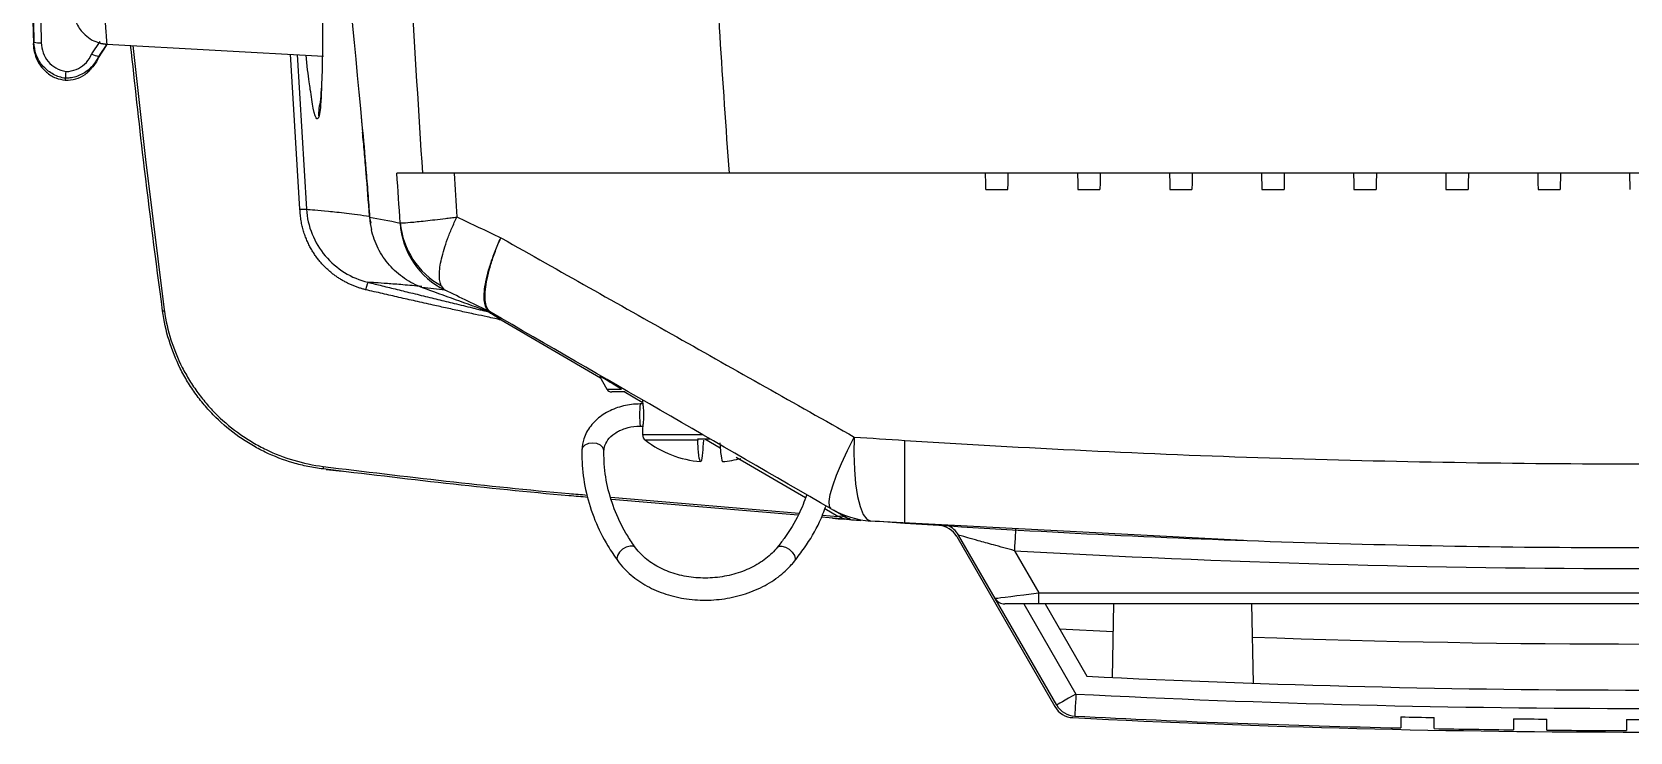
# Model space of a CAD drawing. Extents: x 14.8 to 109.8, y 1.6 to 86.6.
# Drawn here: x 99.272 to 103.613, y 31.899 to 33.8 of the extents above; entities that cross this region are included whole.
import ezdxf

# ---------------------------------------------------------------- set-up
doc = ezdxf.new("R2010")
doc.units = 0
doc.header["$MEASUREMENT"] = 0
doc.layers.add('OBJECT', color=7, linetype='CONTINUOUS')

msp = doc.modelspace()

# ---------------------------------------------------------------- linework, layer by layer
at = {"layer": 'OBJECT'}
for p, q in [((99.4346, 33.7403), (99.4572, 33.7743)), ((99.4525, 33.7303), (99.4745, 33.7633)), ((99.4751, 33.7672), (99.4529, 33.7338)), ((99.4752, 33.7673), (100.0633, 33.7348)), ((99.9999, 33.3187), (99.974, 33.7397)), ((99.9922, 33.7387), (100.0174, 33.3186)), ((100.1656, 33.5802), (100.1698, 33.5279)), ((100.3336, 33.4162), (100.2632, 33.4162)), ((106.1206, 33.4162), (101.1654, 33.4162)), ((102.6122, 33.4162), (102.613, 33.3724)), ((103.4238, 33.4162), (103.423, 33.3726)), ((103.613, 33.3726), (103.6122, 33.4162)), ((101.863, 33.3719), (101.923, 33.3719)), ((102.113, 33.3721), (102.173, 33.3721)), ((102.363, 33.3722), (102.423, 33.3722)), ((102.613, 33.3724), (102.673, 33.3724)), ((102.863, 33.3725), (102.923, 33.3725)), ((103.113, 33.3725), (103.173, 33.3725)), ((103.363, 33.3726), (103.423, 33.3726)), ((100.193, 33.2806), (100.1888, 33.2994)), ((100.5454, 33.241), (100.5475, 33.2398)), ((100.4997, 33.0455), (100.5133, 33.0404)), ((100.5193, 33.0376), (100.5223, 33.0362)), ((100.8163, 32.8598), (100.5463, 33.0177)), ((100.8134, 32.8649), (100.8337, 32.8298)), ((100.8337, 32.8298), (100.8734, 32.8298)), ((100.8829, 32.8223), (100.8467, 32.8223)), ((100.9294, 32.7938), (100.8805, 32.8223)), ((100.9311, 32.7898), (100.9242, 32.7898)), ((100.9305, 32.8005), (100.9305, 32.796)), ((100.9242, 32.7298), (100.9311, 32.7298)), ((100.9305, 32.7235), (100.9305, 32.7069)), ((100.9305, 32.7069), (101.0924, 32.7069)), ((101.0802, 32.691), (100.9383, 32.691)), ((101.1145, 32.6943), (101.0801, 32.6943)), ((101.0801, 32.6943), (101.0802, 32.691)), ((101.1417, 32.67), (101.1001, 32.6943)), ((100.0709, 32.6121), (100.0888, 32.6099)), ((100.0888, 32.6099), (100.1144, 32.6069)), ((101.3734, 32.5352), (101.1852, 32.6447)), ((100.8443, 32.5369), (101.3561, 32.4933)), ((101.3532, 32.4875), (100.8463, 32.5305)), ((101.4793, 32.4768), (101.4166, 32.4821)), ((101.419, 32.4879), (101.4608, 32.4843)), ((101.4608, 32.4843), (101.4257, 32.5047)), ((101.493, 32.4758), (101.4491, 32.5011)), ((101.493, 32.4794), (101.493, 32.4758)), ((102.5629, 32.4186), (101.5507, 32.4717)), ((101.7841, 32.4294), (102.0507, 31.9676)), ((101.8883, 32.2617), (101.7891, 32.4335)), ((101.9405, 32.3912), (102.0066, 32.2767)), ((102.0557, 31.9717), (101.8883, 32.2617)), ((102.0066, 32.2467), (102.0066, 32.2767)), ((102.0066, 32.2767), (105.2894, 32.2767)), ((102.0066, 32.2467), (101.9142, 32.2467)), ((101.9662, 32.2467), (102.1077, 32.0017)), ((105.2894, 32.2467), (102.0066, 32.2467)), ((102.0239, 32.2467), (102.1373, 32.0502)), ((102.2101, 32.2467), (102.2066, 32.0469)), ((102.5897, 32.0312), (102.5859, 32.2467)), ((102.0629, 32.1792), (102.2088, 32.1719))]:
    msp.add_line(p, q, dxfattribs=at)
at = {"layer": 'OBJECT', "flags": 128}
for points in [[(99.2756, 33.7676), (99.2757, 33.766), (99.2759, 33.7652), (99.2763, 33.7672), (99.2769, 33.7721)], [(99.455, 33.7703), (99.4555, 33.7699), (99.4556, 33.7699)], [(99.5455, 33.7634), (99.5798, 33.4535), (99.6309, 33.0457), (99.6309, 33.0457), (99.6309, 33.0457)], [(99.4243, 33.691), (99.4244, 33.6915), (99.4248, 33.6938)], [(101.863, 33.3719), (101.863, 33.3737), (101.8627, 33.388), (101.8622, 33.4162)], [(101.923, 33.3719), (101.923, 33.3737), (101.9233, 33.388), (101.9238, 33.4162)], [(102.1122, 33.4162), (102.1127, 33.3881), (102.113, 33.3739), (102.113, 33.3721)], [(102.1738, 33.4162), (102.1733, 33.3881), (102.173, 33.3739), (102.173, 33.3721)], [(102.3622, 33.4162), (102.3627, 33.3882), (102.363, 33.374), (102.363, 33.3722)], [(102.4238, 33.4162), (102.4233, 33.3882), (102.423, 33.374), (102.423, 33.3722)], [(102.6738, 33.4162), (102.6733, 33.3883), (102.673, 33.3741), (102.673, 33.3724)], [(102.8622, 33.4162), (102.8627, 33.3883), (102.863, 33.3742), (102.863, 33.3725)], [(102.9238, 33.4162), (102.9233, 33.3883), (102.923, 33.3742), (102.923, 33.3725)], [(103.1122, 33.4162), (103.1127, 33.3884), (103.113, 33.3743), (103.113, 33.3725)], [(103.1738, 33.4162), (103.1733, 33.3884), (103.173, 33.3743), (103.173, 33.3725)], [(103.3622, 33.4162), (103.3627, 33.3884), (103.363, 33.3743), (103.363, 33.3726)], [(101.4431, 32.5046), (101.4384, 32.5115), (101.4375, 32.5246), (101.4404, 32.5435), (101.447, 32.5675), (101.4572, 32.5961), (101.4707, 32.6283), (101.487, 32.6633), (101.5057, 32.6999)], [(101.5057, 32.6999), (101.5047, 32.6549), (101.5058, 32.6121), (101.5091, 32.573), (101.5143, 32.5388), (101.5213, 32.5108), (101.5299, 32.4898), (101.5398, 32.4766), (101.5507, 32.4717)], [(100.8257, 32.6635), (100.8256, 32.6643), (100.823, 32.6718), (100.8162, 32.6781), (100.8062, 32.6823), (100.7947, 32.6836), (100.7833, 32.6821), (100.7738, 32.6777), (100.7676, 32.6713), (100.7657, 32.6647)], [(101.9439, 32.4511), (101.9438, 32.45), (101.9436, 32.4466), (101.9433, 32.441), (101.9429, 32.4336), (101.9424, 32.4245), (101.9418, 32.4141), (101.9412, 32.4029), (101.9405, 32.3912)], [(100.9115, 32.3991), (100.9113, 32.3994), (100.9053, 32.4033), (100.8965, 32.4039), (100.8863, 32.401), (100.8763, 32.3952), (100.8679, 32.3873), (100.8625, 32.3784), (100.8609, 32.3701), (100.863, 32.3638)], [(101.2964, 32.4001), (101.3011, 32.4033), (101.3092, 32.4039), (101.3189, 32.401), (101.3287, 32.3952), (101.3372, 32.3873), (101.3431, 32.3784), (101.3454, 32.3701), (101.3439, 32.3634), (101.3433, 32.3627)], [(101.8883, 32.2617), (101.8901, 32.2619), (101.8954, 32.2626), (101.9041, 32.2637), (101.9159, 32.2652), (101.9305, 32.267), (101.9474, 32.2692), (101.9661, 32.2715), (101.9861, 32.2741), (102.0066, 32.2767)], [(102.1077, 32.0017), (102.0975, 31.9958), (102.0878, 31.9902), (102.0788, 31.985), (102.0709, 31.9805), (102.0644, 31.9767), (102.0596, 31.974), (102.0567, 31.9722), (102.0557, 31.9717)], [(102.1077, 32.0017), (102.1071, 31.99), (102.1065, 31.9787), (102.106, 31.9684), (102.1055, 31.9593), (102.1051, 31.9518), (102.1048, 31.9463), (102.1047, 31.9429), (102.1046, 31.9417)]]:
    msp.add_lwpolyline(points, dxfattribs=at)
at = {"layer": 'OBJECT'}
for centre, radius, start, end in [((116.4868, 34.1309), 17.215, 174.59678, 181.20936), ((116.3713, 34.1104), 17.0978, 180.84068, 181.13376), ((116.3512, 34.1084), 17.0577, 180.83139, 181.13403), ((99.2908, 33.8334), 0.0629, 257.2363, 275.5745), ((99.4665, 33.8009), 0.0685, 242.2542, 258.5112), ((99.2829, 33.751), 0.1708, 353.0321, 354.2248), ((99.4762, 33.7683), 0.00136, 222.9116, 301.3904), ((99.3496, 33.6733), 0.0135, 337.8414, 4.2198), ((100.1745, 33.5769), 0.1241, 161.6162, 183.8344), ((100.4908, 33.2961), 0.2197, 183.9476, 243.8363), ((100.4888, 33.3014), 0.2176, 185.2284, 241.1648), ((99.6291, 33.0559), 0.0135, 259.3066, 279.6789), ((100.4915, 32.9905), 0.0549, 59.9967, 63.9603), ((100.4899, 32.9858), 0.0598, 59.9967, 63.9823), ((100.8467, 32.8373), 0.015, 210, 270), ((101.1571, 32.7597), 0.2348, 172.6579, 187.3365), ((100.9505, 32.7069), 0.02, 180, 232.5774), ((101.1119, 32.9178), 0.2856, 232.5774, 265.2119), ((100.1046, 32.6141), 0.0422, 172.1225, 181.4687), ((101.1241, 32.9178), 0.2856, 274.7762, 284.9303), ((101.5681, 32.7211), 0.25, 240, 266.0007), ((103.643, 62.3986), 30, 265.80179, 265.86116), ((101.4665, 32.4437), 0.041, 60.5766, 97.9285), ((101.7321, 32.3994), 0.06, 30, 86.3553), ((101.7371, 32.4035), 0.06, 30, 68.9003), ((103.648, 62.4027), 30.06, 266.74367, 273.25633), ((101.9142, 32.2767), 0.03, 210, 270), ((103.648, 62.4027), 30.265, 267.9919, 272.0081), ((103.648, 62.4027), 30.39, 267.15073, 272.84927), ((103.648, 62.4027), 30.44, 267.09946, 272.90054), ((102.1027, 31.9976), 0.06, 210, 267.0995), ((102.1077, 32.0017), 0.06, 210, 267.0995), ((103.643, 62.3986), 30.5, 267.09946, 270), ((103.648, 62.4027), 30.5, 267.09946, 268.76476), ((103.648, 62.4027), 30.47, 268.76354, 268.93281), ((103.648, 62.4027), 30.5, 268.93386, 269.34014), ((103.648, 62.4027), 30.47, 269.33949, 269.50874), ((103.648, 62.4027), 30.47, 269.91538, 270.08462), ((103.648, 62.4027), 30.5, 269.50922, 269.91547)]:
    msp.add_arc(centre, radius, start, end, dxfattribs=at)
for points in [[(100.052, 34.9829), (100.0829, 34.5038), (100.1216, 34.0253), (100.1683, 33.5472)], [(100.3336, 33.4162), (100.3115, 33.7482), (100.2928, 34.0804), (100.2775, 34.4128)], [(101.1182, 34.1619), (101.1319, 33.9132), (101.1476, 33.6646), (101.1654, 33.4162)], [(100.2721, 33.2816), (100.2691, 33.3265), (100.2661, 33.3713), (100.2632, 33.4162)], [(100.4183, 33.4162), (100.4209, 33.3766), (100.4235, 33.3371), (100.4262, 33.2976)], [(99.9999, 33.3187), (100.0108, 33.319), (100.0168, 33.319), (100.0174, 33.3186)], [(100.4262, 33.2976), (100.4659, 33.2789), (100.5056, 33.26), (100.5454, 33.241)], [(100.189, 33.2967), (100.214, 33.2929), (100.2415, 33.2881), (100.2717, 33.281)], [(100.189, 33.2967), (100.1898, 33.2856), (100.1914, 33.2747), (100.1938, 33.2639)], [(100.2717, 33.281), (100.2719, 33.2809), (100.272, 33.2811), (100.2721, 33.2816)], [(100.1846, 33.1201), (100.1841, 33.1202), (100.1819, 33.1133), (100.1781, 33.1001)], [(100.394, 33.0989), (100.3734, 33.1013), (100.3523, 33.1036), (100.3324, 33.1056)], [(100.5128, 33.0405), (100.4526, 33.0619), (100.3925, 33.0836), (100.3324, 33.1056)], [(100.3838, 33.1109), (100.3865, 33.1052), (100.3899, 33.1012), (100.394, 33.0989)], [(100.5128, 33.0405), (100.5136, 33.0404), (100.5146, 33.0402), (100.5161, 33.0396)], [(100.5161, 33.0396), (100.5162, 33.0395), (100.5161, 33.0396), (100.5156, 33.0399)], [(101.4431, 32.5046), (101.1311, 32.6847), (100.8231, 32.8625), (100.519, 33.0381)], [(101.5057, 32.6999), (101.5513, 32.6968), (101.5971, 32.6938), (101.643, 32.6908)], [(101.643, 32.4654), (101.6122, 32.4674), (101.5814, 32.4695), (101.5507, 32.4717)]]:
    msp.add_open_spline(points, degree=3, dxfattribs=at)
for points, knots in [([(100.0506, 34.4181), (100.0524, 34.3443), (100.0561, 34.1959), (100.0596, 34.0024), (100.0612, 33.8376), (100.0608, 33.7108), (100.0586, 33.659), (100.0576, 33.635)], [0, 0, 0, 0, 0.203315, 0.409379, 0.61545, 0.821843, 1, 1, 1, 1]), ([(99.384, 33.8603), (99.386, 33.8487), (99.3899, 33.8255), (99.4079, 33.7983), (99.4237, 33.7863), (99.4301, 33.7813)], [0, 0, 0, 0, 0.370767, 0.742744, 1, 1, 1, 1]), ([(99.4692, 33.8422), (99.4705, 33.824), (99.4729, 33.7918), (99.4745, 33.7748), (99.4752, 33.7673)], [0, 0, 0, 0, 0.5653, 1, 1, 1, 1]), ([(99.4301, 33.7813), (99.4319, 33.7803), (99.4397, 33.7754), (99.4483, 33.7725), (99.455, 33.7703)], [0, 0, 0, 0, 0.2219056, 1, 1, 1, 1]), ([(99.2756, 33.7717), (99.2756, 33.7709), (99.2756, 33.7686), (99.2757, 33.7648), (99.276, 33.7581), (99.2775, 33.7477), (99.2815, 33.7322), (99.2914, 33.7112), (99.3102, 33.69), (99.3346, 33.674), (99.3531, 33.6707), (99.3616, 33.6692)], [0, 0, 0, 0, 0.073376, 0.242615, 0.352348, 0.416172, 0.488294, 0.603726, 0.740134, 0.88082, 1, 1, 1, 1]), ([(99.3631, 33.6743), (99.3615, 33.6745), (99.3488, 33.6765), (99.3256, 33.6853), (99.2992, 33.7076), (99.281, 33.7377), (99.2782, 33.7606), (99.2769, 33.7721)], [0, 0, 0, 0, 0.035026, 0.272761, 0.514022, 0.757263, 1, 1, 1, 1]), ([(99.2969, 33.7708), (99.298, 33.7616), (99.3001, 33.7432), (99.3147, 33.7192), (99.3363, 33.7002), (99.3548, 33.6951), (99.3643, 33.6925)], [0, 0, 0, 0, 0.246803, 0.493701, 0.7381, 1, 1, 1, 1]), ([(99.4529, 33.7338), (99.4472, 33.7239), (99.4359, 33.704), (99.4077, 33.6836), (99.3821, 33.6752), (99.367, 33.6745), (99.3631, 33.6743)], [0, 0, 0, 0, 0.2997265, 0.6001934, 0.8975854, 1, 1, 1, 1]), ([(99.3643, 33.6925), (99.3669, 33.6927), (99.3785, 33.6935), (99.3985, 33.7), (99.4211, 33.7164), (99.4301, 33.7323), (99.4346, 33.7403)], [0, 0, 0, 0, 0.086893, 0.388895, 0.694518, 1, 1, 1, 1]), ([(99.455, 33.7703), (99.4574, 33.7698), (99.4637, 33.7684), (99.4708, 33.7678), (99.4752, 33.7673)], [0, 0, 0, 0, 0.374316, 1, 1, 1, 1]), ([(99.455, 33.7703), (99.4583, 33.7694), (99.4655, 33.7675), (99.4729, 33.7673), (99.4769, 33.7671)], [0, 0, 0, 0, 0.467814, 1, 1, 1, 1]), ([(99.4557, 33.7702), (99.4579, 33.7695), (99.4612, 33.7684), (99.4647, 33.7682), (99.4658, 33.7681)], [0, 0, 0, 0, 0.681034, 1, 1, 1, 1]), ([(99.6266, 33.0427), (99.6087, 33.1793), (99.5773, 33.4197), (99.5512, 33.6607), (99.5399, 33.7647)], [0, 0, 0, 0, 0.568527, 1, 1, 1, 1]), ([(100.0279, 33.6443), (100.0269, 33.6504), (100.0234, 33.6707), (100.0193, 33.71), (100.0164, 33.7374)], [0, 0, 0, 0, 0.3021963, 1, 1, 1, 1]), ([(99.3628, 33.6691), (99.3722, 33.6698), (99.391, 33.671), (99.4121, 33.6809), (99.4218, 33.6897), (99.4246, 33.6922)], [0, 0, 0, 0, 0.415621, 0.831818, 1, 1, 1, 1]), ([(99.3631, 33.6743), (99.3632, 33.6747), (99.3632, 33.6755), (99.3635, 33.6795), (99.3639, 33.6851), (99.3642, 33.6899), (99.3643, 33.6924), (99.3643, 33.6925)], [0, 0, 0, 0, 0.241067, 0.482125, 0.723587, 0.98543, 1, 1, 1, 1]), ([(99.4525, 33.7303), (99.4519, 33.7291), (99.4466, 33.7177), (99.4374, 33.7048), (99.4269, 33.6956), (99.4248, 33.6938)], [0, 0, 0, 0, 0.084651, 0.822765, 1, 1, 1, 1]), ([(99.425, 33.6917), (99.4251, 33.6918), (99.4266, 33.6928), (99.4282, 33.6952), (99.4295, 33.6974), (99.4297, 33.6981), (99.4298, 33.6983)], [0, 0, 0, 0, 0.047373, 0.448181, 0.841697, 1, 1, 1, 1]), ([(100.0575, 33.6478), (100.0574, 33.6461), (100.0569, 33.6329), (100.0558, 33.6198), (100.0544, 33.6081), (100.0544, 33.6084), (100.0545, 33.6085)], [0, 0, 0, 0, 0.065785, 0.500472, 0.851736, 1, 1, 1, 1]), ([(100.0507, 33.5686), (100.049, 33.566), (100.0449, 33.5594), (100.0373, 33.5809), (100.0307, 33.6256), (100.0279, 33.6443)], [0, 0, 0, 0, 0.278335, 0.698713, 1, 1, 1, 1]), ([(100.0576, 33.635), (100.0575, 33.6307), (100.0568, 33.6081), (100.0545, 33.5864), (100.0519, 33.5746), (100.0507, 33.5686)], [0, 0, 0, 0, 0.104499, 0.552253, 1, 1, 1, 1]), ([(100.1683, 33.5472), (100.172, 33.509), (100.1756, 33.4688), (100.1808, 33.4057), (100.1825, 33.384), (100.1859, 33.3405), (100.1875, 33.3187), (100.189, 33.2967)], [0, 0, 0, 0, 0.5, 0.5, 0.75, 0.75, 1, 1, 1, 1]), ([(100.1888, 33.2994), (100.1859, 33.3397), (100.1829, 33.3789), (100.1781, 33.4363), (100.1765, 33.4553), (100.1731, 33.4924), (100.1714, 33.5104), (100.1698, 33.5279)], [0, 0, 0, 0, 0.5, 0.5, 0.75, 0.75, 1, 1, 1, 1]), ([(101.1654, 33.4162), (101.1104, 33.4162), (101.0569, 33.4162), (100.9528, 33.4162), (100.9023, 33.4162), (100.8288, 33.4162), (100.8049, 33.4162), (100.7587, 33.4162), (100.7363, 33.4162), (100.6713, 33.4162), (100.6307, 33.4162), (100.5742, 33.4162), (100.5563, 33.4162), (100.5224, 33.4162), (100.5065, 33.4162), (100.4616, 33.4162), (100.4354, 33.4162), (100.4022, 33.4162), (100.3922, 33.4162), (100.3744, 33.4162), (100.3667, 33.4162), (100.3468, 33.4162), (100.3379, 33.4162), (100.3336, 33.4162)], [0, 0, 0, 0, 0.125, 0.125, 0.25, 0.25, 0.3125, 0.3125, 0.375, 0.375, 0.5, 0.5, 0.5625, 0.5625, 0.625, 0.625, 0.75, 0.75, 0.8125, 0.8125, 0.875, 0.875, 1, 1, 1, 1]), ([(100.1781, 33.1001), (100.1751, 33.1009), (100.169, 33.1024), (100.16, 33.1052), (100.1509, 33.1084), (100.1419, 33.112), (100.1329, 33.116), (100.124, 33.1204), (100.1152, 33.1253), (100.1064, 33.1306), (100.0978, 33.1364), (100.0894, 33.1427), (100.0811, 33.1494), (100.073, 33.1567), (100.0651, 33.1644), (100.0575, 33.1727), (100.0501, 33.1815), (100.043, 33.1908), (100.0363, 33.2007), (100.03, 33.2112), (100.024, 33.2223), (100.0186, 33.234), (100.0137, 33.2463), (100.0094, 33.2594), (100.0057, 33.2731), (100.0028, 33.2876), (100.0009, 33.3029), (100.0002, 33.3134), (99.9999, 33.3187)], [0, 0, 0, 0, 0.030822, 0.062033, 0.093639, 0.125648, 0.158071, 0.190924, 0.224225, 0.257989, 0.292233, 0.326979, 0.362256, 0.3981, 0.434554, 0.471663, 0.509482, 0.548076, 0.587518, 0.627887, 0.669277, 0.711799, 0.755587, 0.800805, 0.847644, 0.896344, 0.947207, 1, 1, 1, 1]), ([(100.0174, 33.3186), (100.0285, 33.3177), (100.0484, 33.3162), (100.0912, 33.312), (100.1077, 33.3102), (100.145, 33.3058), (100.1658, 33.303), (100.1888, 33.2994)], [0, 0, 0, 0, 0.5, 0.5, 0.75, 0.75, 1, 1, 1, 1]), ([(100.0174, 33.3186), (100.019, 33.2955), (100.0242, 33.2727), (100.0416, 33.2298), (100.0537, 33.2098), (100.0835, 33.1744), (100.1012, 33.1591), (100.1406, 33.1347), (100.1622, 33.1256), (100.1846, 33.1201)], [0, 0, 0, 0, 0.25, 0.25, 0.5, 0.5, 0.75, 0.75, 1, 1, 1, 1]), ([(100.2721, 33.2816), (100.2729, 33.2815), (100.2745, 33.2814), (100.2793, 33.2815), (100.2825, 33.2817), (100.2944, 33.2825), (100.3051, 33.2835), (100.3253, 33.2856), (100.3328, 33.2864), (100.3489, 33.2882), (100.3574, 33.2892), (100.3756, 33.2913), (100.3852, 33.2925), (100.4002, 33.2943), (100.4052, 33.2949), (100.4156, 33.2962), (100.4209, 33.2969), (100.4262, 33.2976)], [0, 0, 0, 0, 0.125, 0.125, 0.25, 0.25, 0.5, 0.5, 0.625, 0.625, 0.75, 0.75, 0.875, 0.875, 0.9375, 0.9375, 1, 1, 1, 1]), ([(100.3838, 33.1109), (100.3821, 33.1146), (100.3807, 33.119), (100.379, 33.1291), (100.3786, 33.1347), (100.3788, 33.1534), (100.3807, 33.1679), (100.3863, 33.1924), (100.3886, 33.2011), (100.394, 33.2191), (100.3972, 33.2284), (100.4042, 33.2475), (100.4082, 33.2574), (100.4145, 33.2723), (100.4168, 33.2773), (100.4214, 33.2874), (100.4238, 33.2925), (100.4262, 33.2976)], [0, 0, 0, 0, 0.125, 0.125, 0.25, 0.25, 0.5, 0.5, 0.625, 0.625, 0.75, 0.75, 0.875, 0.875, 0.9375, 0.9375, 1, 1, 1, 1]), ([(100.3324, 33.1056), (100.3151, 33.1119), (100.2988, 33.1203), (100.2762, 33.1358), (100.2689, 33.1415), (100.2552, 33.1537), (100.2423, 33.1667), (100.2312, 33.1811), (100.2209, 33.1963), (100.2163, 33.2043), (100.2039, 33.2287), (100.1978, 33.2459), (100.1938, 33.2639)], [0, 0, 0, 0, 0.25, 0.25, 0.375, 0.375, 0.5, 0.625, 0.625, 0.75, 0.75, 1, 1, 1, 1]), ([(100.5156, 33.0399), (100.5087, 33.0439), (100.504, 33.0518), (100.4995, 33.0753), (100.4997, 33.0904), (100.5037, 33.1176), (100.5057, 33.1273), (100.5107, 33.1478), (100.5138, 33.1585), (100.5211, 33.1812), (100.5253, 33.1928), (100.5323, 33.2106), (100.5348, 33.2166), (100.5399, 33.2288), (100.5426, 33.2349), (100.5454, 33.241)], [0, 0, 0, 0, 0.25, 0.25, 0.5, 0.5, 0.625, 0.625, 0.75, 0.75, 0.875, 0.875, 0.9375, 0.9375, 1, 1, 1, 1]), ([(100.519, 33.0381), (100.5119, 33.0422), (100.5071, 33.0502), (100.5021, 33.0739), (100.5021, 33.0891), (100.5057, 33.1166), (100.5075, 33.1264), (100.5122, 33.147), (100.5151, 33.1579), (100.522, 33.1807), (100.5261, 33.1924), (100.5328, 33.2104), (100.5351, 33.2164), (100.5401, 33.2287), (100.5427, 33.2349), (100.5454, 33.241)], [0, 0, 0, 0, 0.25, 0.25, 0.5, 0.5, 0.625, 0.625, 0.75, 0.75, 0.875, 0.875, 0.9375, 0.9375, 1, 1, 1, 1]), ([(100.5475, 33.2398), (100.705, 33.1511), (100.8637, 33.0617), (101.1833, 32.8816), (101.344, 32.791), (101.5057, 32.6999)], [0, 0, 0, 0, 0.5, 0.5, 1, 1, 1, 1]), ([(100.5463, 33.0177), (100.5406, 33.019), (100.5279, 33.0219), (100.5048, 33.027), (100.4805, 33.0322), (100.4571, 33.0372), (100.4378, 33.0414), (100.4188, 33.0456), (100.3997, 33.0498), (100.3806, 33.054), (100.3518, 33.0605), (100.3146, 33.0688), (100.2688, 33.0791), (100.2237, 33.0895), (100.1935, 33.0965), (100.1781, 33.1001)], [0, 0, 0, 0, 0.046339, 0.103947, 0.188034, 0.243506, 0.294155, 0.345786, 0.397898, 0.449917, 0.501268, 0.631985, 0.753607, 0.874254, 1, 1, 1, 1]), ([(100.3308, 33.1086), (100.3126, 33.1105), (100.2954, 33.112), (100.264, 33.1146), (100.2498, 33.1157), (100.2125, 33.1184), (100.1947, 33.1195), (100.1846, 33.1201)], [0, 0, 0, 0, 0.25, 0.25, 0.5, 0.5, 1, 1, 1, 1]), ([(100.1846, 33.1201), (100.1974, 33.117), (100.2237, 33.1106), (100.2644, 33.1006), (100.3075, 33.0901), (100.3445, 33.0811), (100.3819, 33.0719), (100.4123, 33.0645), (100.4437, 33.0568), (100.4636, 33.052), (100.4797, 33.048), (100.4934, 33.0447), (100.5038, 33.0421), (100.5097, 33.0407)], [0, 0, 0, 0, 0.117703, 0.2429, 0.375597, 0.515798, 0.583787, 0.720731, 0.797141, 0.873555, 0.904025, 0.94617, 1, 1, 1, 1]), ([(100.5161, 33.0396), (100.496, 33.0494), (100.476, 33.0592), (100.4559, 33.0689), (100.4353, 33.079), (100.4146, 33.089), (100.394, 33.0989)], [0.000054872, 0.000054872, 0.000054872, 0.000054872, 0.001825216, 0.001825216, 0.001825216, 0.003650603, 0.003650603, 0.003650603, 0.003650603]), ([(100.0624, 32.6131), (100.0487, 32.6147), (100.0351, 32.6169), (100.008, 32.6225), (99.9946, 32.6258), (99.9551, 32.6374), (99.9296, 32.6472), (99.8927, 32.665), (99.8806, 32.6714), (99.8569, 32.6854), (99.8453, 32.6929), (99.8116, 32.7166), (99.7906, 32.7342), (99.7615, 32.7629), (99.7521, 32.7729), (99.7342, 32.7937), (99.7256, 32.8046), (99.7094, 32.8269), (99.7018, 32.8384), (99.6875, 32.8619), (99.6808, 32.8741), (99.6623, 32.9111), (99.6522, 32.9365), (99.6362, 32.9886), (99.6303, 33.0153), (99.6266, 33.0427)], [0, 0, 0, 0, 0.0625, 0.0625, 0.125, 0.125, 0.25, 0.25, 0.3125, 0.3125, 0.375, 0.375, 0.5, 0.5, 0.5625, 0.5625, 0.625, 0.625, 0.6875, 0.6875, 0.75, 0.75, 0.875, 0.875, 1, 1, 1, 1]), ([(99.6309, 33.0457), (99.6309, 33.0457), (99.6309, 33.0457), (99.6309, 33.0457), (99.6311, 33.0447), (99.6312, 33.0437), (99.6314, 33.0426)], [-0.00000006, -0.00000006, -0.00000006, -0.00000006, 0, 0, 0, 0.0000796367, 0.0000796367, 0.0000796367, 0.0000796367]), ([(99.6314, 33.0426), (99.6353, 33.0157), (99.6413, 32.9894), (99.6576, 32.9382), (99.6677, 32.9133), (99.6862, 32.877), (99.6929, 32.8651), (99.7071, 32.842), (99.7147, 32.8307), (99.7307, 32.8088), (99.7393, 32.7982), (99.757, 32.7777), (99.7663, 32.7679), (99.7951, 32.7397), (99.8158, 32.7225), (99.849, 32.6992), (99.8605, 32.6918), (99.8839, 32.678), (99.8958, 32.6717), (99.9321, 32.6541), (99.9572, 32.6444), (100.009, 32.629), (100.0358, 32.6233), (100.0628, 32.6199)], [0, 0, 0, 0, 0.125, 0.125, 0.25, 0.25, 0.3125, 0.3125, 0.375, 0.375, 0.4375, 0.4375, 0.5, 0.5, 0.625, 0.625, 0.6875, 0.6875, 0.75, 0.75, 0.875, 0.875, 1, 1, 1, 1]), ([(100.5463, 33.0177), (100.5358, 33.0243), (100.5266, 33.03), (100.5168, 33.0362), (100.5142, 33.0379), (100.5107, 33.0401), (100.5097, 33.0407), (100.5097, 33.0407)], [0, 0, 0, 0, 0.5, 0.5, 0.75, 0.75, 1, 1, 1, 1]), ([(100.8734, 32.8298), (100.8612, 32.8372), (100.8367, 32.852), (100.815, 32.8651), (100.8146, 32.8654), (100.8144, 32.8655)], [0, 0, 0, 0, 0.364513, 0.730337, 1, 1, 1, 1]), ([(100.9242, 32.7898), (100.9161, 32.7895), (100.8933, 32.7886), (100.8565, 32.7793), (100.818, 32.7594), (100.788, 32.7309), (100.7694, 32.6981), (100.7668, 32.6751), (100.7657, 32.6647)], [0, 0, 0, 0, 0.101099, 0.286411, 0.473431, 0.661437, 0.847814, 1, 1, 1, 1]), ([(100.9308, 32.7972), (100.9308, 32.7974), (100.9303, 32.7985), (100.9305, 32.7953), (100.9314, 32.787), (100.9326, 32.7766), (100.9331, 32.7671), (100.9332, 32.7597), (100.9331, 32.7524), (100.9326, 32.7428), (100.9314, 32.7324), (100.9305, 32.7242), (100.9303, 32.721), (100.9308, 32.7221), (100.9308, 32.7223)], [0, 0, 0, 0, 0.014081, 0.135971, 0.260346, 0.382837, 0.440907, 0.500237, 0.559412, 0.6174, 0.739995, 0.864124, 0.986147, 1, 1, 1, 1]), ([(100.8257, 32.6634), (100.8259, 32.6664), (100.8267, 32.6757), (100.8345, 32.6919), (100.854, 32.7107), (100.8819, 32.7244), (100.9071, 32.7294), (100.921, 32.7297), (100.9242, 32.7298)], [0, 0, 0, 0, 0.101786, 0.314801, 0.518676, 0.736594, 0.940384, 1, 1, 1, 1]), ([(101.0958, 32.691), (101.095, 32.6791), (101.093, 32.6496), (101.0903, 32.6349), (101.088, 32.6329), (101.0857, 32.635), (101.0829, 32.6505), (101.081, 32.6798), (101.0802, 32.691)], [0, 0, 0, 0, 0.17265, 0.425075, 0.500015, 0.579556, 0.838162, 1, 1, 1, 1]), ([(101.643, 32.6908), (101.97, 32.67), (102.3002, 32.654), (102.9668, 32.6326), (103.3033, 32.6271), (103.9826, 32.6271), (104.3191, 32.6326), (104.9857, 32.654), (105.3159, 32.67), (105.643, 32.6908)], [0, 0, 0, 0, 0.25, 0.25, 0.5, 0.5, 0.75, 0.75, 1, 1, 1, 1]), ([(101.643, 32.4654), (101.643, 32.4654), (101.643, 32.4667), (101.643, 32.4722), (101.643, 32.4762), (101.643, 32.4871), (101.643, 32.4938), (101.643, 32.5056), (101.643, 32.5098), (101.643, 32.519), (101.643, 32.5239), (101.643, 32.5393), (101.643, 32.5505), (101.643, 32.5749), (101.643, 32.5882), (101.643, 32.6157), (101.643, 32.6301), (101.643, 32.6598), (101.643, 32.6753), (101.643, 32.6908)], [0, 0, 0, 0, 0.125, 0.125, 0.25, 0.25, 0.375, 0.375, 0.4375, 0.4375, 0.5, 0.5, 0.625, 0.625, 0.75, 0.75, 0.875, 0.875, 1, 1, 1, 1]), ([(100.7657, 32.6647), (100.7657, 32.6509), (100.7659, 32.6117), (100.7759, 32.5475), (100.7994, 32.4738), (100.8296, 32.4125), (100.8539, 32.3771), (100.863, 32.3638)], [0, 0, 0, 0, 0.130995, 0.37223, 0.613532, 0.855135, 1, 1, 1, 1]), ([(100.9116, 32.399), (100.9042, 32.4097), (100.8826, 32.4411), (100.855, 32.4964), (100.8334, 32.565), (100.8256, 32.6212), (100.8257, 32.6541), (100.8257, 32.6634)], [0, 0, 0, 0, 0.131068, 0.386197, 0.642159, 0.899261, 1, 1, 1, 1]), ([(101.1407, 32.6839), (101.1413, 32.6746), (101.1431, 32.6479), (101.1457, 32.6356), (101.1476, 32.6328), (101.148, 32.6333), (101.148, 32.6333)], [0, 0, 0, 0, 0.289982, 0.83112, 0.991774, 1, 1, 1, 1]), ([(100.7816, 32.536), (100.7646, 32.5374), (100.5243, 32.5576), (100.2849, 32.5864), (100.0624, 32.6131)], [0, 0, 0, 0, 0.070784, 1, 1, 1, 1]), ([(100.0628, 32.6199), (100.2854, 32.5929), (100.524, 32.564), (100.7634, 32.5438), (100.7795, 32.5424)], [0, 0, 0, 0, 0.93266, 1, 1, 1, 1]), ([(101.3766, 32.5429), (101.3699, 32.5252), (101.3545, 32.4845), (101.325, 32.4372), (101.3027, 32.4082), (101.2965, 32.4002)], [0, 0, 0, 0, 0.357506, 0.821478, 1, 1, 1, 1]), ([(101.3433, 32.3627), (101.3524, 32.3746), (101.3784, 32.4088), (101.4087, 32.4587), (101.4235, 32.4981), (101.429, 32.5127)], [0, 0, 0, 0, 0.251879, 0.722946, 1, 1, 1, 1]), ([(101.4793, 32.4768), (101.4793, 32.4768), (101.4788, 32.477), (101.4769, 32.4777), (101.4755, 32.4783), (101.4704, 32.4804), (101.4659, 32.4822), (101.4608, 32.4843)], [0, 0, 0, 0, 0.25, 0.25, 0.5, 0.5, 1, 1, 1, 1]), ([(101.493, 32.4758), (101.493, 32.4758), (101.492, 32.4758), (101.4886, 32.4761), (101.4872, 32.4762), (101.4837, 32.4764), (101.4816, 32.4766), (101.4793, 32.4768)], [0, 0, 0, 0, 0.5, 0.5, 0.75, 0.75, 1, 1, 1, 1]), ([(101.493, 32.4758), (101.493, 32.4758), (101.4938, 32.4757), (101.4968, 32.4755), (101.499, 32.4753), (101.5073, 32.4747), (101.5151, 32.4742), (101.523, 32.4736)], [0, 0, 0, 0, 0.25, 0.25, 0.5, 0.5, 1, 1, 1, 1]), ([(105.643, 32.4654), (105.315, 32.4434), (104.9843, 32.4268), (104.3177, 32.4044), (103.9817, 32.3986), (103.3043, 32.3986), (102.9683, 32.4044), (102.3016, 32.4268), (101.971, 32.4434), (101.643, 32.4654)], [0, 0, 0, 0, 0.25, 0.25, 0.5, 0.5, 0.75, 0.75, 1, 1, 1, 1]), ([(101.9405, 32.3912), (101.9213, 32.3965), (101.8871, 32.4059), (101.8439, 32.418), (101.8134, 32.4266), (101.795, 32.4318), (101.7894, 32.4334), (101.7891, 32.4335), (101.7891, 32.4335)], [0, 0, 0, 0, 0.283099, 0.5023, 0.683133, 0.844429, 0.972124, 1, 1, 1, 1]), ([(101.2965, 32.4002), (101.2919, 32.3949), (101.2781, 32.3789), (101.2475, 32.3554), (101.2032, 32.3337), (101.1534, 32.3201), (101.1011, 32.3153), (101.0492, 32.3197), (101.0007, 32.3328), (100.9586, 32.3537), (100.9292, 32.3769), (100.9163, 32.3931), (100.9116, 32.399)], [0, 0, 0, 0, 0.055298, 0.166527, 0.277356, 0.387845, 0.49817, 0.608357, 0.718287, 0.827926, 0.937442, 1, 1, 1, 1]), ([(100.863, 32.3638), (100.8687, 32.3566), (100.8847, 32.3363), (100.9189, 32.3078), (100.9667, 32.2816), (101.0211, 32.264), (101.0793, 32.2558), (101.139, 32.2573), (101.1973, 32.2685), (101.2517, 32.2891), (101.2988, 32.3177), (101.3278, 32.3439), (101.3407, 32.3596), (101.3433, 32.3627)], [0, 0, 0, 0, 0.056465, 0.157503, 0.259344, 0.361954, 0.464936, 0.568077, 0.67138, 0.774887, 0.878622, 0.975823, 1, 1, 1, 1]), ([(102.9905, 31.9398), (102.9905, 31.9343), (102.9905, 31.9233), (102.9905, 31.9121), (102.9905, 31.9106), (102.9905, 31.9098)], [0, 0, 0, 0, 0.322297, 0.6446, 1, 1, 1, 1]), ([(103.0805, 31.908), (103.0805, 31.9086), (103.0805, 31.91), (103.0805, 31.9205), (103.0805, 31.9319), (103.0805, 31.938)], [0, 0, 0, 0, 0.322226, 0.644455, 1, 1, 1, 1]), ([(103.2967, 31.9347), (103.2967, 31.9292), (103.2967, 31.9182), (103.2967, 31.9071), (103.2967, 31.9055), (103.2967, 31.9047)], [0, 0, 0, 0, 0.3222833, 0.6445748, 1, 1, 1, 1]), ([(103.3867, 31.9038), (103.3867, 31.9045), (103.3867, 31.9058), (103.3867, 31.9163), (103.3867, 31.9278), (103.3867, 31.9338)], [0, 0, 0, 0, 0.322268, 0.644541, 1, 1, 1, 1]), ([(103.603, 31.9327), (103.603, 31.9272), (103.603, 31.9163), (103.603, 31.9051), (103.603, 31.9035), (103.603, 31.9027)], [0, 0, 0, 0, 0.322285, 0.6445676, 1, 1, 1, 1])]:
    msp.add_open_spline(points, degree=3, knots=knots, dxfattribs=at)

doc.saveas('drawing.dxf')
